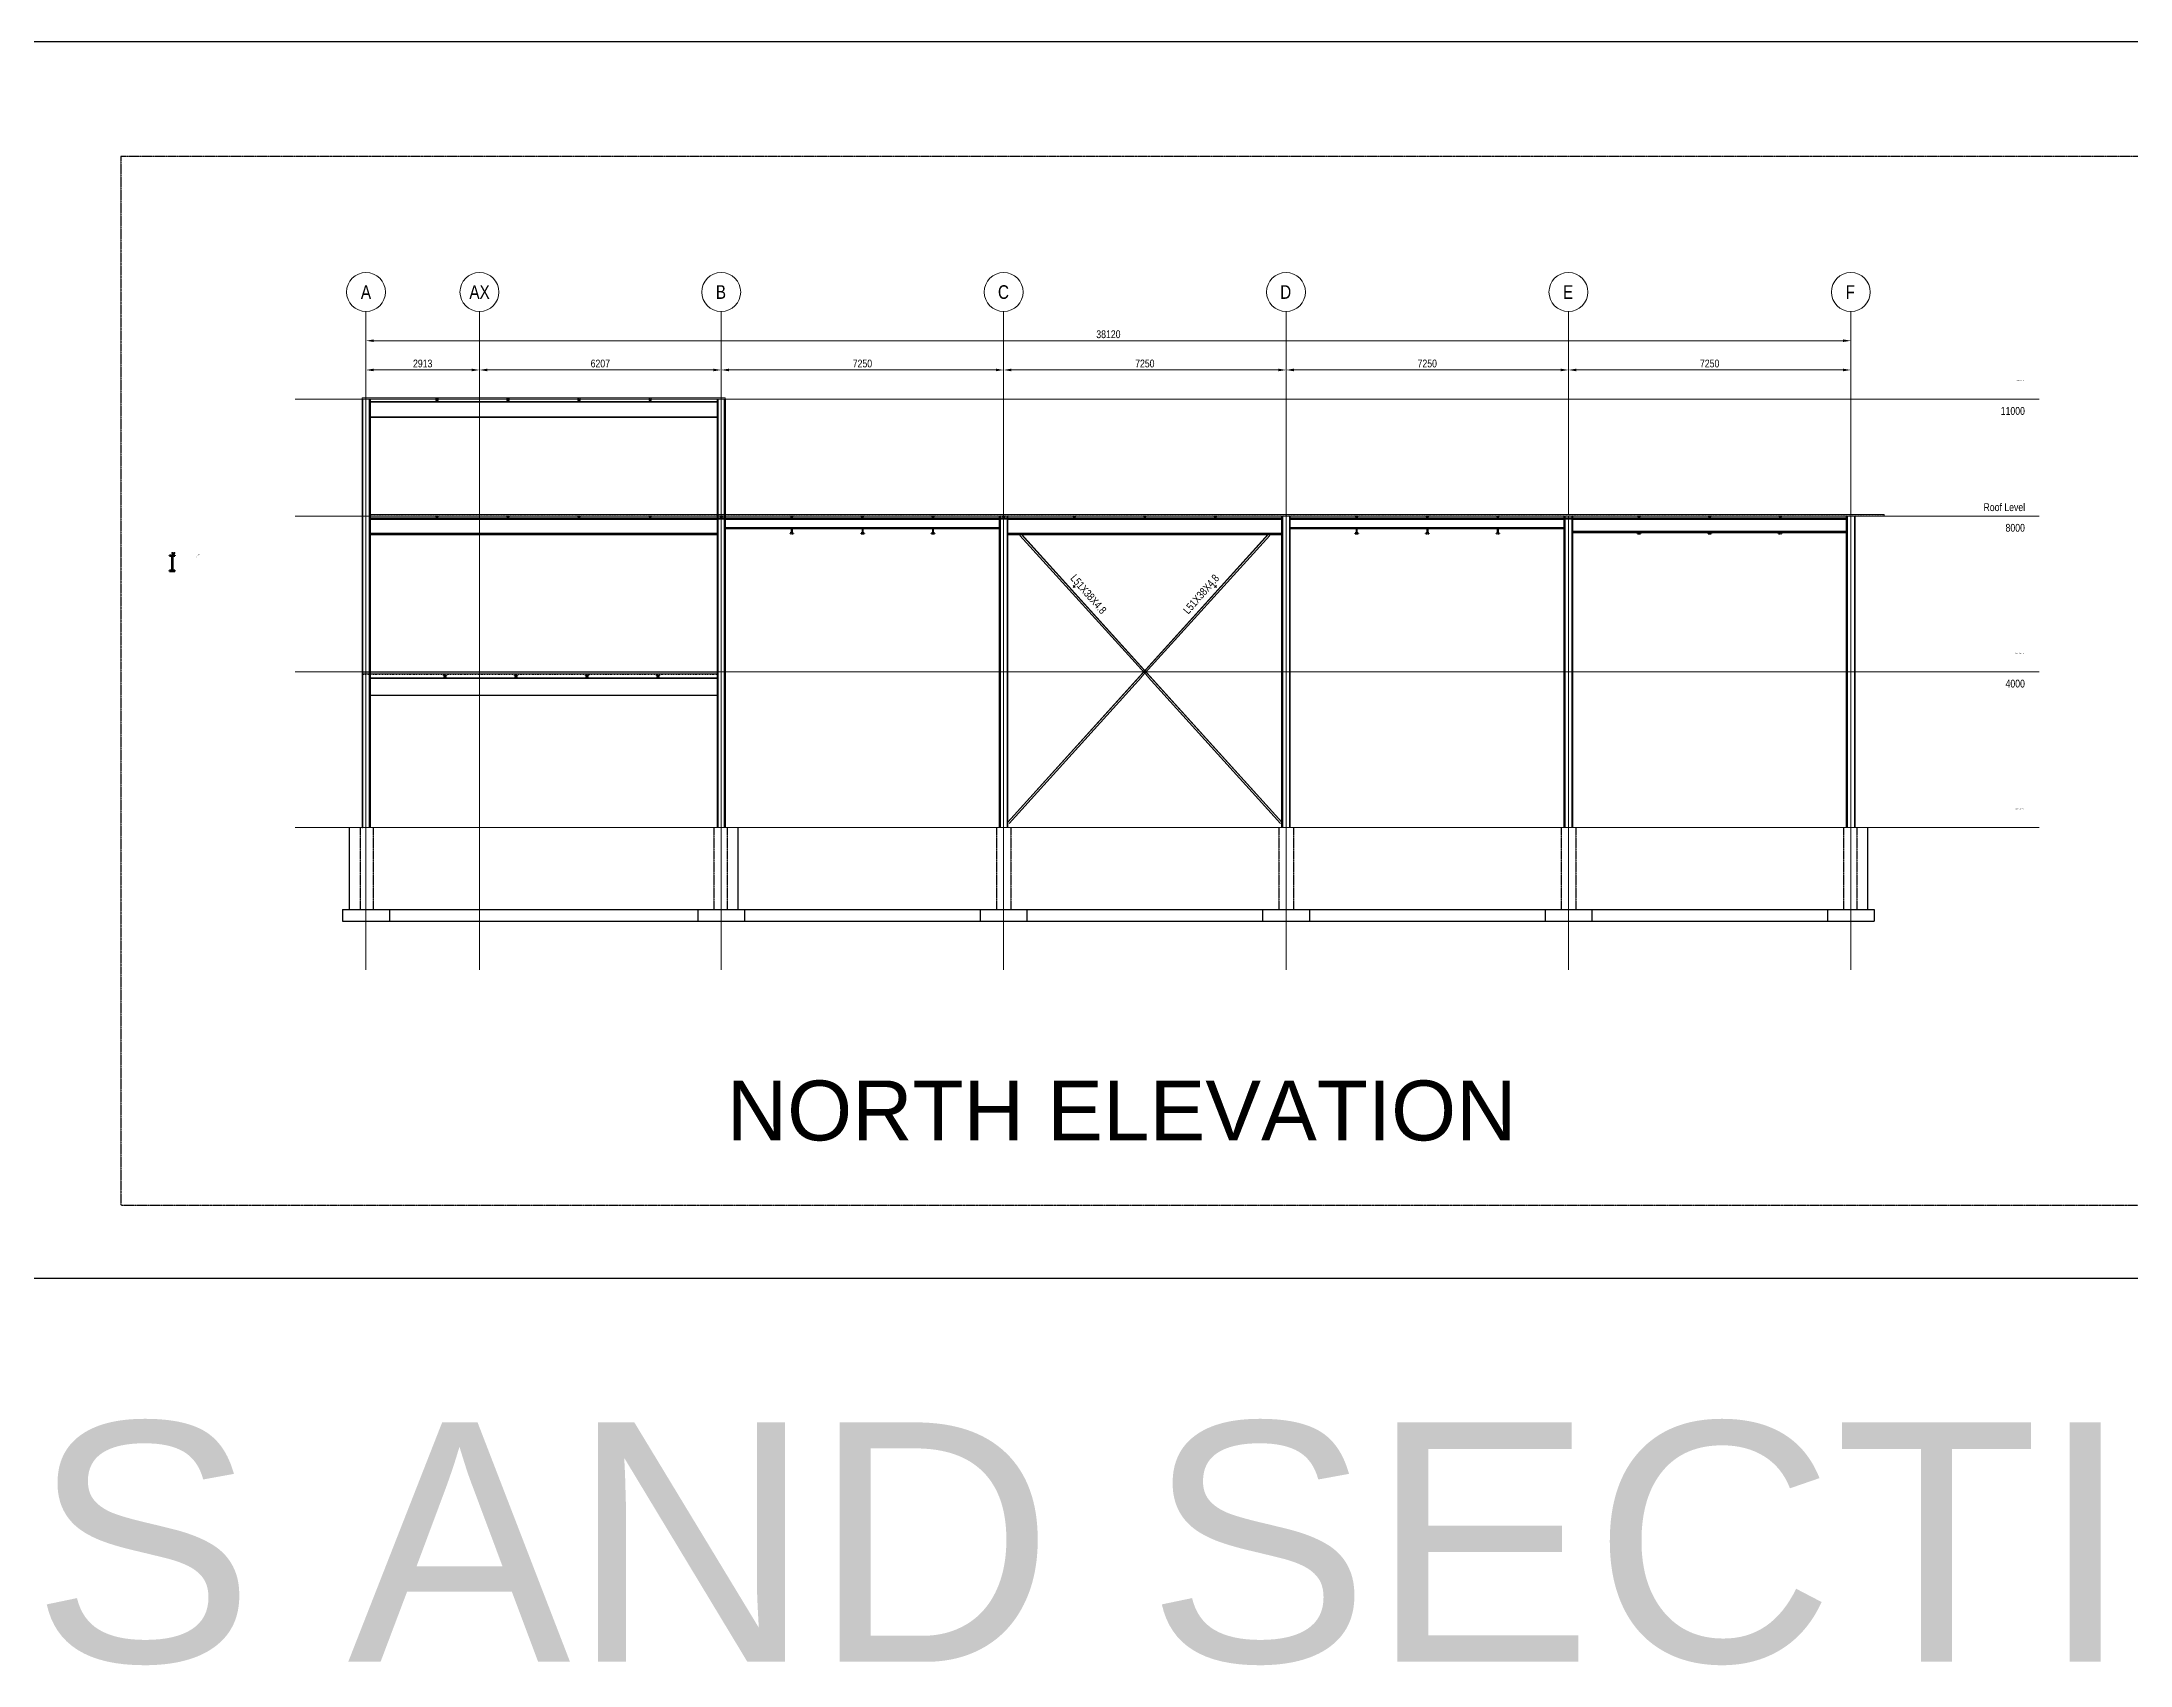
# Model space of a CAD drawing. Header units: millimetres. Extents: x -31954 to 493870, y 99509 to 604061.
# Drawn here: x 225193 to 278808, y 149319 to 190997 of the extents above; entities that cross this region are included whole.
import ezdxf
from ezdxf.enums import TextEntityAlignment as Align

# ---------------------------------------------------------------- set-up
doc = ezdxf.new("R2010")
doc.units = ezdxf.units.MM
doc.header["$LTSCALE"] = 10
doc.header["$PDMODE"] = 3
doc.header["$PDSIZE"] = 25
for name, pattern in [('Center', [2, 1.25, -0.25, 0.25, -0.25]), ('DASHED2', [0.375, 0.25, -0.125]), ('Hidden', [0.375, 0.25, -0.125]), ('Overhead', [3.96875, 2.38125, -1.5875])]:
    doc.linetypes.add(name, pattern=pattern)
for name, color, linetype, lineweight in [('A-DETL-GENF', 3, 'Continuous', 9), ('A-DETL-LLIN', 3, 'Continuous', 9), ('A-FLOR-LEVL', 6, 'Continuous', 9), ('A-FLOR-OTLN', 6, 'Continuous', 9), ('A-FLOR-OVHD', 8, 'Overhead', 9), ('C-HATCH', 9, 'Continuous', 0), ('S-ANNOTATIONS', 1, 'Continuous', 9), ('S-BEAM-STEEL-SECTION', 4, 'Continuous', 20), ('S-COLUMN-STEEL-PLAN', 4, 'Continuous', 50), ('S-COLUMN-STEEL-SECTION', 4, 'Continuous', 25), ('S-FOOTING', 2, 'Continuous', 25), ('S-FOUNDATION', 1, 'Continuous', 25), ('S-GRID', 6, 'Center', 9), ('S-HATCH', 9, 'Continuous', 0)]:
    doc.layers.add(name, color=color, linetype=linetype, lineweight=lineweight)
doc.styles.add('001 Title Text', font='arial.ttf', dxfattribs={"width": 0.8, "height": 3.5})
doc.styles.add('AnnoText', font='arial.ttf', dxfattribs={"width": 0.8, "height": 2})
doc.styles.add('Revit_Arial', font='arial.ttf')
doc.dimstyles.new('DIM ANNO-LR', dxfattribs={"dimscale": 100, "dimtxt": 2, "dimasz": 2, "dimexe": 1.25, "dimexo": 0.625, "dimtad": 1, "dimdec": 0, "dimzin": 9, "dimdsep": 46, "dimtxsty": 'AnnoText', "dimcen": 2.5, "dimclrd": 256, "dimclre": 256, "dimclrt": 256, "dimadec": 0, "dimazin": 0, "dimtfac": 1, "dimtdec": 0, "dimtix": 1, "dimtmove": 2, "dimatfit": 3, "dimfxl": 1, "dimlwd": -1, "dimlwe": -1, "dimarcsym": 0})

# ---------------------------------------------------------------- blocks, each defined once
blk = doc.blocks.new('M_K-Series Bar Joist-Section - 18K6-170442-Level 2')
at = {"layer": 'C-HATCH'}
h = blk.add_hatch(dxfattribs=at)
h.set_pattern_fill('ANSI31', color=256, scale=3, style=0)
h.paths.add_polyline_path([(-6.35, 0), (-38.1, 0), (-38.1, -6.35), (-12.7, -6.35), (-12.7, -31.75), (-6.35, -31.75)])
h.paths.add_polyline_path([(38.1, 0), (6.35, 0), (6.35, -31.75), (12.7, -31.75), (12.7, -6.35), (38.1, -6.35)])
h = blk.add_hatch(dxfattribs=at)
h.set_pattern_fill('ANSI31', color=256, scale=3, style=0)
h.paths.add_polyline_path([(-6.35, -32.25), (-12.7, -32.25), (-12.7, -57.65), (-38.1, -57.65), (-38.1, -64), (-6.35, -64)])
h.paths.add_polyline_path([(12.7, -32.25), (6.35, -32.25), (6.35, -64), (38.1, -64), (38.1, -57.65), (12.7, -57.65)])
at = {"layer": 'A-DETL-GENF', "lineweight": 35}
for p, q in [((-6.35, 0), (-38.1, 0)), ((-38.1, 0), (-38.1, -6.35)), ((-6.35, -31.75), (-6.35, 0)), ((6.35, 0), (6.35, -31.75)), ((38.1, 0), (6.35, 0)), ((38.1, -6.35), (38.1, 0)), ((-38.1, -6.35), (-12.7, -6.35)), ((-38.1, -64), (-38.1, -57.65)), ((-38.1, -57.65), (-12.7, -57.65)), ((-38.1, -64), (-6.35, -64)), ((-12.7, -6.35), (-12.7, -31.75)), ((-12.7, -31.75), (-6.35, -31.75)), ((-12.7, -57.65), (-12.7, -32.25)), ((-12.7, -32.25), (-6.35, -32.25)), ((-6.35, -31.75), (-6.35, -64)), ((6.35, -31.75), (12.7, -31.75)), ((6.35, -64), (6.35, -31.75)), ((6.35, -32.25), (12.7, -32.25)), ((6.35, -64), (38.1, -64)), ((12.7, -31.75), (12.7, -6.35)), ((12.7, -6.35), (38.1, -6.35)), ((12.7, -32.25), (12.7, -57.65)), ((12.7, -57.65), (38.1, -57.65)), ((38.1, -57.65), (38.1, -64))]:
    blk.add_line(p, q, dxfattribs=at)
at = {"layer": 'A-DETL-GENF'}
blk.add_arc((0, -19.05), 6.35, 0, 180, dxfattribs=at)
blk = doc.blocks.new('green')
at = {"layer": 'A-DETL-GENF'}
h = blk.add_hatch(dxfattribs=at)
h.set_pattern_fill('ANSI31', color=256, scale=0.3, style=0)
h.set_pattern_definition([(45, (-0.635, 31.5), (-0.67352, 0.67352), [])])
h.paths.add_polyline_path([(-1.27, -10.325), (-1.905, -10.325), (-1.905, -12.865), (-4.445, -12.865), (-4.445, -13.5), (-1.27, -13.5)])
h.paths.add_polyline_path([(0.635, -12.865), (0.635, -10.325), (0, -10.325), (0, -13.5), (3.175, -13.5), (3.175, -12.865)])
at = {"layer": 'A-DETL-GENF', "lineweight": 35}
for p, q in [((-1.27, 0), (-1.27, -10.325)), ((0, -10.325), (0, 0))]:
    blk.add_line(p, q, dxfattribs=at)
at = {"layer": 'A-DETL-GENF', "lineweight": 100}
for p, q in [((-1.905, -12.865), (-4.445, -12.865)), ((-4.445, -12.865), (-4.445, -13.5)), ((-4.445, -13.5), (-1.27, -13.5)), ((-1.905, -10.3), (-1.905, -12.865)), ((-1.27, -10.3), (-1.905, -10.3)), ((-1.27, -13.5), (-1.27, -10.325)), ((0.635, -10.3), (0, -10.3)), ((0, -10.325), (0, -13.5)), ((0, -13.5), (3.175, -13.5)), ((0.635, -12.865), (0.635, -10.3)), ((3.175, -12.865), (0.635, -12.865)), ((3.175, -13.5), (3.175, -12.865))]:
    blk.add_line(p, q, dxfattribs=at)
at = {"layer": 'A-DETL-GENF', "lineweight": 35}
blk.add_arc((-0.635, -11.595), 0.635, 180, 0, dxfattribs=at)
blk = doc.blocks.new('*D637')
at = {"layer": 'Defpoints', "color": 0, "transparency": 16777216}
for p in [(264386, 182677), (264386, 182571), (271636, 182677)]:
    blk.add_point(p, dxfattribs=at)
at = {"layer": 'S-ANNOTATIONS', "transparency": 16777216}
for p, q in [((264386, 182615), (264386, 182446)), ((271436, 182571), (264586, 182571)), ((271636, 182615), (271636, 182446))]:
    blk.add_line(p, q, dxfattribs=at)
for points in [[(264586, 182605), (264586, 182538), (264386, 182571)], [(271436, 182605), (271436, 182538), (271636, 182571)]]:
    blk.add_solid(points, dxfattribs=at)
at = {"layer": 'S-ANNOTATIONS', "transparency": 16777216, "insert": (268011, 182736), "char_height": 200, "attachment_point": 5, "style": 'AnnoText'}
blk.add_mtext('7250', dxfattribs=at)
blk = doc.blocks.new('*D645')
at = {"layer": 'Defpoints', "color": 0, "transparency": 16777216}
for p in [(257136, 182677), (257136, 182571), (264386, 182677)]:
    blk.add_point(p, dxfattribs=at)
at = {"layer": 'S-ANNOTATIONS', "transparency": 16777216}
for p, q in [((257136, 182615), (257136, 182446)), ((264186, 182571), (257336, 182571)), ((264386, 182615), (264386, 182446))]:
    blk.add_line(p, q, dxfattribs=at)
for points in [[(257336, 182605), (257336, 182538), (257136, 182571)], [(264186, 182605), (264186, 182538), (264386, 182571)]]:
    blk.add_solid(points, dxfattribs=at)
at = {"layer": 'S-ANNOTATIONS', "transparency": 16777216, "insert": (260761, 182736), "char_height": 200, "attachment_point": 5, "style": 'AnnoText'}
blk.add_mtext('7250', dxfattribs=at)
blk = doc.blocks.new('*D597')
at = {"layer": 'Defpoints', "color": 0, "transparency": 16777216}
for p in [(249886, 182677), (249886, 182571), (257136, 182677)]:
    blk.add_point(p, dxfattribs=at)
at = {"layer": 'S-ANNOTATIONS', "transparency": 16777216}
for p, q in [((249886, 182615), (249886, 182446)), ((256936, 182571), (250086, 182571)), ((257136, 182615), (257136, 182446))]:
    blk.add_line(p, q, dxfattribs=at)
for points in [[(250086, 182605), (250086, 182538), (249886, 182571)], [(256936, 182605), (256936, 182538), (257136, 182571)]]:
    blk.add_solid(points, dxfattribs=at)
at = {"layer": 'S-ANNOTATIONS', "transparency": 16777216, "insert": (253511, 182736), "char_height": 200, "attachment_point": 5, "style": 'AnnoText'}
blk.add_mtext('7250', dxfattribs=at)
blk = doc.blocks.new('*D605')
at = {"layer": 'Defpoints', "color": 0, "transparency": 16777216}
for p in [(242636, 182677), (242636, 182571), (249886, 182677)]:
    blk.add_point(p, dxfattribs=at)
at = {"layer": 'S-ANNOTATIONS', "transparency": 16777216}
for p, q in [((242636, 182615), (242636, 182446)), ((249686, 182571), (242836, 182571)), ((249886, 182615), (249886, 182446))]:
    blk.add_line(p, q, dxfattribs=at)
for points in [[(242836, 182605), (242836, 182538), (242636, 182571)], [(249686, 182605), (249686, 182538), (249886, 182571)]]:
    blk.add_solid(points, dxfattribs=at)
at = {"layer": 'S-ANNOTATIONS', "transparency": 16777216, "insert": (246261, 182736), "char_height": 200, "attachment_point": 5, "style": 'AnnoText'}
blk.add_mtext('7250', dxfattribs=at)
blk = doc.blocks.new('*D613')
at = {"layer": 'Defpoints', "color": 0, "transparency": 16777216}
for p in [(236429, 182677), (236429, 182571), (242636, 182677)]:
    blk.add_point(p, dxfattribs=at)
at = {"layer": 'S-ANNOTATIONS', "transparency": 16777216}
for p, q in [((236429, 182615), (236429, 182446)), ((242436, 182571), (236629, 182571)), ((242636, 182615), (242636, 182446))]:
    blk.add_line(p, q, dxfattribs=at)
for points in [[(236629, 182605), (236629, 182538), (236429, 182571)], [(242436, 182605), (242436, 182538), (242636, 182571)]]:
    blk.add_solid(points, dxfattribs=at)
at = {"layer": 'S-ANNOTATIONS', "transparency": 16777216, "insert": (239532, 182736), "char_height": 200, "attachment_point": 5, "style": 'AnnoText'}
blk.add_mtext('6207', dxfattribs=at)
blk = doc.blocks.new('*D621')
at = {"layer": 'Defpoints', "color": 0, "transparency": 16777216}
for p in [(233516, 182677), (233516, 182571), (236429, 182677)]:
    blk.add_point(p, dxfattribs=at)
at = {"layer": 'S-ANNOTATIONS', "transparency": 16777216}
for p, q in [((233516, 182615), (233516, 182446)), ((236229, 182571), (233716, 182571)), ((236429, 182615), (236429, 182446))]:
    blk.add_line(p, q, dxfattribs=at)
for points in [[(233716, 182605), (233716, 182538), (233516, 182571)], [(236229, 182605), (236229, 182538), (236429, 182571)]]:
    blk.add_solid(points, dxfattribs=at)
at = {"layer": 'S-ANNOTATIONS', "transparency": 16777216, "insert": (234972, 182736), "char_height": 200, "attachment_point": 5, "style": 'AnnoText'}
blk.add_mtext('2913', dxfattribs=at)
blk = doc.blocks.new('*D629')
at = {"layer": 'Defpoints', "color": 0, "transparency": 16777216}
for p in [(233516, 183428), (271636, 183428), (233516, 183322)]:
    blk.add_point(p, dxfattribs=at)
at = {"layer": 'S-ANNOTATIONS', "transparency": 16777216}
for p, q in [((233516, 183366), (233516, 183197)), ((271636, 183366), (271636, 183197)), ((271436, 183322), (233716, 183322))]:
    blk.add_line(p, q, dxfattribs=at)
for points in [[(233716, 183356), (233716, 183289), (233516, 183322)], [(271436, 183356), (271436, 183289), (271636, 183322)]]:
    blk.add_solid(points, dxfattribs=at)
at = {"layer": 'S-ANNOTATIONS', "transparency": 16777216, "insert": (252576, 183487), "char_height": 200, "attachment_point": 5, "style": 'AnnoText'}
blk.add_mtext('38120', dxfattribs=at)

msp = doc.modelspace()

# ---------------------------------------------------------------- hatches: boundary and pattern name
at = {"layer": 'A-DETL-GENF'}
h = msp.add_hatch(dxfattribs=at)
h.set_pattern_fill('ANSI31', color=256, scale=3, style=0)
h.set_pattern_definition([(45, (266198.122, 178821.994), (-6.7352, 6.7352), [])])
h.paths.add_polyline_path([(266191.8, 178403.7), (266185.4, 178403.7), (266185.4, 178378.3), (266160, 178378.3), (266160, 178372), (266191.8, 178372)])
h.paths.add_polyline_path([(266210.8, 178378.3), (266210.8, 178403.7), (266204.5, 178403.7), (266204.5, 178372), (266236.2, 178372), (266236.2, 178378.3)])
h = msp.add_hatch(dxfattribs=at)
h.set_pattern_fill('ANSI31', color=256, scale=3, style=0)
h.set_pattern_definition([(45, (268010.622, 178821.994), (-6.7352, 6.7352), [])])
h.paths.add_polyline_path([(268004.3, 178403.7), (267997.9, 178403.7), (267997.9, 178378.3), (267972.5, 178378.3), (267972.5, 178372), (268004.3, 178372)])
h.paths.add_polyline_path([(268023.3, 178378.3), (268023.3, 178403.7), (268017, 178403.7), (268017, 178372), (268048.7, 178372), (268048.7, 178378.3)])
h = msp.add_hatch(dxfattribs=at)
h.set_pattern_fill('ANSI31', color=256, scale=3, style=0)
h.set_pattern_definition([(45, (269819.312, 178821.994), (-6.7352, 6.7352), [])])
h.paths.add_polyline_path([(269813, 178403.7), (269806.6, 178403.7), (269806.6, 178378.3), (269781.2, 178378.3), (269781.2, 178372), (269813, 178372)])
h.paths.add_polyline_path([(269832, 178378.3), (269832, 178403.7), (269825.7, 178403.7), (269825.7, 178372), (269857.4, 178372), (269857.4, 178378.3)])
at = {"layer": 'S-HATCH'}
h = msp.add_hatch(dxfattribs=at)
h.set_pattern_fill('FP_10', color=256, style=0, pattern_type=2)
h.set_pattern_definition([(45, (240207.436, 176621.283), (-25.14472, 25.14472), []), (45, (240207.436, 176659.383), (-25.14472, 25.14472), [])])
h.paths.add_polyline_path([(228612, 177409), (228612, 177420.2), (228562.3, 177420.2), (228558, 177420.8), (228553.9, 177422.5), (228550.4, 177425.2), (228547.8, 177428.6), (228546.1, 177432.7), (228545.5, 177437), (228545.5, 177784), (228546.1, 177788.4), (228547.8, 177792.4), (228550.4, 177795.9), (228553.9, 177798.6), (228558, 177800.3), (228562.3, 177800.8), (228612, 177800.8), (228612, 177812), (228472, 177812), (228472, 177800.8), (228521.7, 177800.8), (228526.1, 177800.3), (228530.1, 177798.6), (228533.6, 177795.9), (228536.3, 177792.4), (228537.9, 177788.4), (228538.5, 177784), (228538.5, 177437), (228537.9, 177432.7), (228536.3, 177428.6), (228533.6, 177425.2), (228530.1, 177422.5), (228526.1, 177420.8), (228521.7, 177420.2), (228472, 177420.2), (228472, 177409)], flags=0)

# ---------------------------------------------------------------- linework, layer by layer
for p in [(251698.1, 177012.6), (255323.1, 177012.6)]:
    msp.add_point(p)
at = {"layer": 'A-DETL-GENF', "lineweight": 100}
for p, q in [((266185.4, 178378.3), (266160, 178378.3)), ((266160, 178378.3), (266160, 178372)), ((266160, 178372), (266191.8, 178372)), ((266185.4, 178404), (266185.4, 178378.3)), ((266191.8, 178404), (266185.4, 178404)), ((266191.8, 178372), (266191.8, 178403.7)), ((266210.8, 178404), (266204.5, 178404)), ((266204.5, 178403.7), (266204.5, 178372)), ((266204.5, 178372), (266236.2, 178372)), ((266210.8, 178378.3), (266210.8, 178404)), ((266236.2, 178378.3), (266210.8, 178378.3)), ((266236.2, 178372), (266236.2, 178378.3)), ((267997.9, 178378.3), (267972.5, 178378.3)), ((267972.5, 178378.3), (267972.5, 178372)), ((267972.5, 178372), (268004.3, 178372)), ((267997.9, 178404), (267997.9, 178378.3)), ((268004.3, 178404), (267997.9, 178404)), ((268004.3, 178372), (268004.3, 178403.7)), ((268023.3, 178404), (268017, 178404)), ((268017, 178403.7), (268017, 178372)), ((268017, 178372), (268048.7, 178372)), ((268023.3, 178378.3), (268023.3, 178404)), ((268048.7, 178378.3), (268023.3, 178378.3)), ((268048.7, 178372), (268048.7, 178378.3)), ((269806.6, 178378.3), (269781.2, 178378.3)), ((269781.2, 178378.3), (269781.2, 178372)), ((269781.2, 178372), (269813, 178372)), ((269806.6, 178404), (269806.6, 178378.3)), ((269813, 178404), (269806.6, 178404)), ((269813, 178372), (269813, 178403.7)), ((269832, 178404), (269825.7, 178404)), ((269825.7, 178403.7), (269825.7, 178372)), ((269825.7, 178372), (269857.4, 178372)), ((269832, 178378.3), (269832, 178404)), ((269857.4, 178378.3), (269832, 178378.3)), ((269857.4, 178372), (269857.4, 178378.3))]:
    msp.add_line(p, q, dxfattribs=at)
at = {"layer": 'A-DETL-GENF', "lineweight": 35}
for p, q in [((266191.8, 178409), (266191.8, 178403.7)), ((266204.5, 178403.7), (266204.5, 178409)), ((268004.3, 178409), (268004.3, 178403.7)), ((268017, 178403.7), (268017, 178409)), ((269813, 178409), (269813, 178403.7)), ((269825.7, 178403.7), (269825.7, 178409))]:
    msp.add_line(p, q, dxfattribs=at)
for centre in [(266198.1, 178391), (268010.6, 178391), (269819.3, 178391)]:
    msp.add_arc(centre, 6.35, 180, 0, dxfattribs=at)
at = {"layer": 'A-DETL-LLIN'}
for p, q in [((233415.1, 181856), (242736.1, 181856)), ((233616.1, 178864.5), (272491.1, 178855.8)), ((233415.1, 174784.4), (242535.1, 174784.4))]:
    msp.add_line(p, q, dxfattribs=at)
at = {"layer": 'A-FLOR-LEVL', "linetype": 'Center'}
for p, q in [((233415.1, 181822), (233415.1, 181860)), ((233415.1, 181822), (233425.3, 181822)), ((242736.1, 181822), (242725.9, 181822)), ((242736.1, 181822), (242736.1, 181860)), ((272491.1, 178859.8), (272491.1, 178822)), ((231701.3, 170822), (276472.8, 170822))]:
    msp.add_line(p, q, dxfattribs=at)
at = {"layer": 'A-FLOR-OTLN'}
for p, q in [((233415.1, 181860), (242736.1, 181860)), ((233616.1, 178868.5), (272491.1, 178859.8)), ((242535.1, 174788.4), (233415.1, 174788.4))]:
    msp.add_line(p, q, dxfattribs=at)
at = {"layer": 'A-FLOR-OVHD'}
for p, q in [((233415.1, 181826), (242736.1, 181826)), ((233605.9, 178826), (272491.1, 178826)), ((233415.1, 174752.4), (242535.1, 174752.4))]:
    msp.add_line(p, q, dxfattribs=at)
at = {"layer": 'Defpoints'}
msp.add_lwpolyline([(109289.5, 159256.2), (437151.1, 159256.2), (437151.1, 190996.9), (109289.5, 190996.9)], close=True, dxfattribs=at)
at = {"layer": 'Defpoints', "linetype": 'DASHED2'}
msp.add_lwpolyline([(227223.9, 161129.6), (281179.6, 161129.6), (281179.6, 188054.9), (227223.9, 188054.9)], close=True, dxfattribs=at)
at = {"layer": 'S-BEAM-STEEL-SECTION', "lineweight": 70}
for p, q in [((233626.3, 178758), (242545.3, 178758)), ((233626.3, 178746.8), (242545.3, 178746.8)), ((233626.3, 178366.2), (242545.3, 178366.2)), ((233626.3, 178355), (242545.3, 178355)), ((228472, 177812), (228612, 177812)), ((228472, 177800.8), (228472, 177812)), ((228521.7, 177800.8), (228472, 177800.8)), ((228538.5, 177437), (228538.5, 177784)), ((228545.5, 177784), (228545.5, 177437)), ((228612, 177800.8), (228562.3, 177800.8)), ((228612, 177812), (228612, 177800.8)), ((228472, 177409), (228472, 177420.2)), ((228472, 177420.2), (228521.7, 177420.2)), ((228612, 177409), (228472, 177409)), ((228562.3, 177420.2), (228612, 177420.2)), ((228612, 177420.2), (228612, 177409))]:
    msp.add_line(p, q, dxfattribs=at)
at = {"layer": 'S-BEAM-STEEL-SECTION'}
for p, q in [((249990.6, 170962.4), (256679.1, 178359.5)), ((249994.2, 170959.2), (256682.7, 178356.3)), ((249994.2, 170959.2), (256682.7, 178356.3)), ((253592.1, 174689.5), (250304.4, 178325.4)), ((257027, 170959.2), (250338.5, 178356.3)), ((257027, 170959.2), (250338.5, 178356.3)), ((257030.6, 170962.4), (250342.1, 178359.5)), ((253429.2, 174689.5), (256716.8, 178325.4)), ((233626.3, 174668), (242545.3, 174668)), ((233626.3, 174654.7), (242545.3, 174654.7)), ((250028.3, 170928.4), (253425.6, 174685.5)), ((256992.9, 170928.4), (253595.6, 174685.5)), ((233626.3, 174226.3), (242545.3, 174226.3)), ((233626.3, 174213), (242545.3, 174213))]:
    msp.add_line(p, q, dxfattribs=at)
at = {"layer": 'S-BEAM-STEEL-SECTION', "lineweight": 70}
for centre, start, end in [((228521.7, 177784), 0, 90), ((228562.3, 177784), 90, 180), ((228521.7, 177437), 270, 0), ((228562.3, 177437), 180, 270)]:
    msp.add_arc(centre, 16.8, start, end, dxfattribs=at)
at = {"layer": 'S-COLUMN-STEEL-PLAN', "lineweight": 70}
for p, q in [((233616.1, 181822), (233616.1, 170822)), ((242725.9, 181822), (242725.9, 170822)), ((242535.1, 178758), (242736.1, 178758)), ((242736.1, 178758), (249785.1, 178758)), ((242736.1, 178752.7), (249785.1, 178752.7)), ((249785.1, 178826), (249785.1, 170822)), ((249785.1, 178758), (249986.1, 178758)), ((249986.1, 178758), (257035.1, 178758)), ((249986.1, 178749.2), (257035.1, 178749.2)), ((257035.1, 178826), (257035.1, 170822)), ((257236.1, 178758), (264285.1, 178758)), ((257236.1, 178752.7), (264285.1, 178752.7)), ((264285.1, 178822), (264285.1, 170822)), ((264285.1, 178758), (264486.1, 178758)), ((264486.1, 178758), (271535.1, 178758)), ((264486.1, 178749.5), (271535.1, 178749.5)), ((271535.1, 178822), (271535.1, 170818)), ((242736.1, 178512.3), (249785.1, 178512.3)), ((242736.1, 178507), (249785.1, 178507)), ((249986.1, 178367.8), (257035.1, 178367.8)), ((249986.1, 178359), (257035.1, 178359)), ((257236.1, 178512.3), (264285.1, 178512.3)), ((257236.1, 178507), (264285.1, 178507)), ((264486.1, 178417.5), (271535.1, 178417.5)), ((264486.1, 178409), (271535.1, 178409))]:
    msp.add_line(p, q, dxfattribs=at)
at = {"layer": 'S-COLUMN-STEEL-SECTION'}
for p, q in [((233415.1, 181822), (233415.1, 170822)), ((233425.3, 181822), (233425.3, 170822)), ((233605.9, 181822), (233605.9, 170822)), ((233616.1, 181758), (242535.1, 181758)), ((242535.1, 181822), (242535.1, 170822)), ((242545.3, 181822), (242545.3, 170822)), ((242736.1, 181822), (242736.1, 170822)), ((233616.1, 181749.2), (242535.1, 181749.2)), ((233616.1, 181367.8), (242535.1, 181367.8)), ((233616.1, 181359), (242535.1, 181359)), ((249795.3, 178826), (249795.3, 170822)), ((249975.9, 178826), (249975.9, 170822)), ((249986.1, 178826), (249986.1, 170822)), ((257045.3, 178826), (257045.3, 170822)), ((257225.9, 178826), (257225.9, 170822)), ((257236.1, 178826), (257236.1, 170822)), ((264295.3, 178822), (264295.3, 170822)), ((264475.9, 178822), (264475.9, 170822)), ((264486.1, 178822), (264486.1, 170822)), ((271545.3, 178822), (271545.3, 170818)), ((233415.1, 170822), (233425.3, 170822))]:
    msp.add_line(p, q, dxfattribs=at)
at = {"layer": 'S-FOOTING'}
for p, q in [((232915.6, 168722), (272235.6, 168722)), ((232915.6, 168722), (232915.6, 168422)), ((232915.6, 168422), (272235.6, 168422)), ((234115.6, 168722), (234115.6, 168422)), ((242035.6, 168722), (242035.6, 168422)), ((243235.6, 168722), (243235.6, 168422)), ((249285.6, 168722), (249285.6, 168422)), ((250485.6, 168722), (250485.6, 168422)), ((256535.6, 168722), (256535.6, 168422)), ((257735.6, 168722), (257735.6, 168422)), ((263785.6, 168722), (263785.6, 168422)), ((264985.6, 168722), (264985.6, 168422)), ((271035.6, 168722), (271035.6, 168422)), ((272235.6, 168722), (272235.6, 168422))]:
    msp.add_line(p, q, dxfattribs=at)
at = {"layer": 'S-FOUNDATION'}
for p, q in [((233087.6, 170822), (233087.6, 168722)), ((243063.6, 170822), (243063.6, 168722)), ((272063.6, 170822), (272063.6, 168722))]:
    msp.add_line(p, q, dxfattribs=at)
at = {"layer": 'S-FOUNDATION', "linetype": 'Hidden'}
for p, q in [((233362.6, 170822), (233362.6, 168722)), ((233703.4, 170822), (233703.4, 168722)), ((242449.4, 170822), (242449.4, 168722)), ((242789.4, 170822), (242789.4, 168722)), ((249699.4, 170822), (249699.4, 168722)), ((250073.4, 170822), (250073.4, 168722)), ((256949.4, 170822), (256949.4, 168722)), ((257323.4, 170822), (257323.4, 168722)), ((264199.4, 170822), (264199.4, 168722)), ((264573.4, 170822), (264573.4, 168722)), ((271449.4, 170822), (271449.4, 168722)), ((271789.4, 170822), (271789.4, 168722))]:
    msp.add_line(p, q, dxfattribs=at)
at = {"layer": 'S-GRID'}
for p, q in [((233515.6, 167172), (233515.6, 184072)), ((236428.8, 167172), (236428.8, 184072)), ((242635.6, 167172), (242635.6, 184072)), ((249885.6, 167172), (249885.6, 184072)), ((257135.6, 167172), (257135.6, 184072)), ((264385.6, 178857.6), (264385.6, 184072)), ((264385.6, 167172), (264385.6, 178826))]:
    msp.add_line(p, q, dxfattribs=at)
at = {"layer": 'S-GRID', "linetype": 'Continuous'}
for centre in [(233515.6, 184572), (236428.8, 184572), (242635.6, 184572), (249885.6, 184572), (257135.6, 184572), (264385.6, 184572), (271635.6, 184572)]:
    msp.add_circle(centre, 500, dxfattribs=at)

# ---------------------------------------------------------------- block references
at = {"xscale": 10, "yscale": 10, "zscale": 10}
for p in [(244454.5, 178507), (246273.3, 178507), (248079.5, 178507), (258954.5, 178507), (260773.3, 178507), (262579.5, 178507)]:
    msp.add_blockref('green', p, dxfattribs=at)
at = {"layer": 'A-DETL-GENF'}
for p in [(235339.6, 181822), (237163.6, 181822), (238987.6, 181822), (240811.6, 181822), (235339.6, 178822), (237163.6, 178822), (238987.6, 178822), (240811.6, 178822), (242635.5, 178822), (244448.1, 178822), (246260.6, 178822), (248073.1, 178822), (249885.6, 178822), (251698.1, 178822), (253510.6, 178822), (255323.1, 178822), (258948.1, 178822), (260760.6, 178822), (262573.1, 178822), (266198.1, 178822), (268010.6, 178822), (269823.1, 178822), (228573.9, 177876), (235540.6, 174732), (237364.6, 174732), (239188.6, 174732), (241012.6, 174726.8)]:
    msp.add_blockref('M_K-Series Bar Joist-Section - 18K6-170442-Level 2', p, dxfattribs=at)

# ---------------------------------------------------------------- texts
at = {"layer": 'Defpoints', "style": 'Revit_Arial'}
for s, height, p in [('NORTH ELEVATION', 1536.77, (242777.3, 162792.2)), ('STRUCTURAL ELEVATIONS AND SECTIONS', 6147.081, (116628.1, 149406.4))]:
    msp.add_text(s, height=height, dxfattribs=at).set_placement(p)
at = {"layer": 'S-ANNOTATIONS', "line_spacing_factor": 0.938532, "style": 'AnnoText'}
for s, insert, char_height, width, attachment_point, rotation in [('\\fArial|b0|i0|c0|p34|;W410X46', (229149.3, 177772.9), 20, 21.564, 1, 45), ('\\fArial|b0|i0|c0|p34|;L51X38X4.8', (252141, 176881.9), 200, 2707.2, 2, 311.13785), ('\\fArial|b0|i0|c0|p34|;L51X38X4.8', (254880.2, 176881.9), 200, 2707.2, 2, 48.86215)]:
    msp.add_mtext(s, dxfattribs=dict(at, insert=insert, char_height=char_height, width=width, attachment_point=attachment_point, rotation=rotation))
at = {"layer": 'S-GRID', "style": '001 Title Text', "width": 0.8}
for s, p in [('A', (233515.6, 184572)), ('AX', (236431.3, 184572)), ('B', (242627.8, 184572)), ('C', (249881.6, 184572)), ('D', (257126.3, 184572)), ('E', (264375.7, 184572)), ('F', (271621.5, 184572))]:
    msp.add_text(s, height=350, dxfattribs=at).set_placement(p, align=Align.MIDDLE_CENTER)

# ---------------------------------------------------------------- dimensions: what is measured, and where the dimension line sits
at = {"layer": 'S-ANNOTATIONS'}
for base, p1, p2, picture, middle in [((233515.6, 183322.2), (271635.6, 183428.3), (233515.6, 183428.3), '*D629', (252575.6, 183486.9)), ((233515.6, 182571.3), (236428.8, 182677.3), (233515.6, 182677.3), '*D621', (234972.2, 182735.9)), ((236428.8, 182571.3), (242635.6, 182677.3), (236428.8, 182677.3), '*D613', (239532.2, 182735.9)), ((242635.6, 182571.3), (249885.6, 182677.3), (242635.6, 182677.3), '*D605', (246260.6, 182735.9)), ((249885.6, 182571.3), (257135.6, 182677.3), (249885.6, 182677.3), '*D597', (253510.6, 182735.9)), ((257135.6, 182571.3), (264385.6, 182677.3), (257135.6, 182677.3), '*D645', (260760.6, 182735.9)), ((264385.6, 182571.3), (271635.6, 182677.3), (264385.6, 182677.3), '*D637', (268010.6, 182735.9))]:
    dim = msp.add_linear_dim(base=base, p1=p1, p2=p2, angle=180, dimstyle='DIM ANNO-LR', dxfattribs=at)
    dim.commit()
    dim.dimension.update_dxf_attribs({"geometry": picture, "text_midpoint": middle})

# ---------------------------------------------------------------- next in the draw order: texts
at = {"layer": 'A-FLOR-LEVL', "attachment_point": 3, "line_spacing_factor": 0.938532, "style": 'AnnoText', "bg_fill": 3, "box_fill_scale": 1.25, "bg_fill_color": 0, "bg_fill_transparency": 0}
for s, insert, char_height, width in [('\\fArial|b0|i0|c0|p34|;Penthouse Level', (276085.5, 182310.6), 20, 3664.439), ('\\fArial|b0|i0|c0|p34|;11000', (276104.3, 181619.4), 200, 1367.865), ('\\fArial|b0|i0|c0|p34|;Roof Level', (276110.1, 179148.3), 200, 2832.626), ('\\fArial|b0|i0|c0|p34|;Second Floor Level', (276085.5, 175310.6), 20, 4233.183), ('\\fArial|b0|i0|c0|p34|;4000', (276104.3, 174619.4), 200, 1094.292), ('\\fArial|b0|i0|c0|p34|;Ground Floor Level', (276085.5, 171310.6), 20, 4204.386)]:
    msp.add_mtext(s, dxfattribs=dict(at, insert=insert, char_height=char_height, width=width))

# ---------------------------------------------------------------- next in the draw order: linework, layer by layer
at = {"layer": 'A-FLOR-LEVL', "linetype": 'Center'}
for p, q in [((231701.3, 181822), (276472.8, 181822)), ((231701.3, 174822), (276472.8, 174822))]:
    msp.add_line(p, q, dxfattribs=at)
at = {"layer": 'S-COLUMN-STEEL-SECTION'}
for p, q in [((271725.9, 178822), (271725.9, 170818)), ((271736.1, 178822), (271736.1, 170818))]:
    msp.add_line(p, q, dxfattribs=at)
at = {"layer": 'S-GRID'}
msp.add_line((271635.6, 167172), (271635.6, 184072), dxfattribs=at)

# ---------------------------------------------------------------- next in the draw order: texts
at = {"layer": 'A-FLOR-LEVL', "insert": (276104.3, 178619.4), "char_height": 200, "width": 1094.292, "attachment_point": 3, "line_spacing_factor": 0.938532, "style": 'AnnoText', "bg_fill": 3, "box_fill_scale": 1.25, "bg_fill_color": 0, "bg_fill_transparency": 0}
msp.add_mtext('\\fArial|b0|i0|c0|p34|;8000', dxfattribs=at)

# ---------------------------------------------------------------- next in the draw order: linework, layer by layer
at = {"layer": 'A-FLOR-LEVL', "linetype": 'Center'}
msp.add_line((231701.3, 178822), (276472.8, 178822), dxfattribs=at)

doc.saveas('drawing.dxf')
